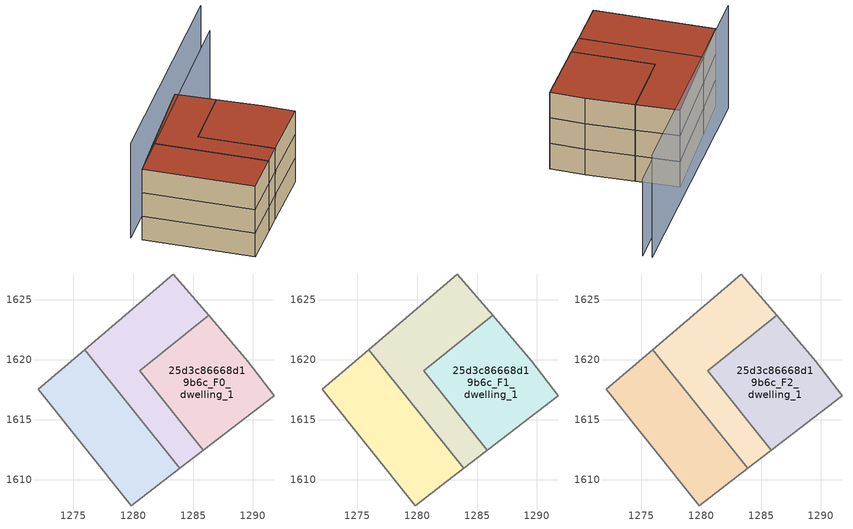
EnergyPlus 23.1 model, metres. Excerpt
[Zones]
25d3c86668d19b6c_F0_dwelling_0
 floor ground (EU_floor_Construction): 1275.94,1620.83 1283.89,1610.92 1279.85,1607.81 1272.06,1617.52 z0
 wall adiabatic (EU_wall_Construction): 1275.94,1620.83 1272.06,1617.52 1279.85,1607.81 1283.89,1610.92 z0:3
 wall to 25d3c86668d19b6c_F0_dwelling_2 (EU_wall_Construction): 1283.89,1610.92 1275.94,1620.83 z0:3
25d3c86668d19b6c_F0_dwelling_1
 floor ground (EU_floor_Construction): 1289.57,1619.89 1291.76,1616.99 1285.87,1612.45 1280.54,1619.09 1286.29,1623.7 z0
 wall adiabatic (EU_wall_Construction): 1285.87,1612.45 1291.76,1616.99 1289.57,1619.89 1286.29,1623.7 z0:3
 wall to 25d3c86668d19b6c_F0_dwelling_2 (EU_wall_Construction): 1286.29,1623.7 1280.54,1619.09 1285.87,1612.45 z0:3
25d3c86668d19b6c_F0_dwelling_2
 floor ground (EU_floor_Construction): 1283.34,1627.14 1286.29,1623.7 1280.54,1619.09 1285.87,1612.45 1283.89,1610.92 1275.94,1620.83 z0
 wall adiabatic (EU_wall_Construction): 1283.89,1610.92 1285.87,1612.45 / 1286.29,1623.7 1283.34,1627.14 1275.94,1620.83 z0:3
25d3c86668d19b6c_F1_dwelling_0
 floor to 25d3c86668d19b6c_F0_dwelling_0 (EU_floor_Construction): 1275.94,1620.83 1283.89,1610.92 1279.85,1607.81 1272.06,1617.52 z3
 wall adiabatic (EU_wall_Construction): 1275.94,1620.83 1272.06,1617.52 1279.85,1607.81 1283.89,1610.92 z3:6
 wall to 25d3c86668d19b6c_F1_dwelling_2 (EU_wall_Construction): 1283.89,1610.92 1275.94,1620.83 z3:6
25d3c86668d19b6c_F1_dwelling_1
 floor to 25d3c86668d19b6c_F0_dwelling_1 (EU_floor_Construction): 1289.57,1619.89 1291.76,1616.99 1285.87,1612.45 1280.54,1619.09 1286.29,1623.7 z3
 wall adiabatic (EU_wall_Construction): 1285.87,1612.45 1291.76,1616.99 1289.57,1619.89 1286.29,1623.7 z3:6
 wall to 25d3c86668d19b6c_F1_dwelling_2 (EU_wall_Construction): 1286.29,1623.7 1280.54,1619.09 1285.87,1612.45 z3:6
25d3c86668d19b6c_F1_dwelling_2
 floor to 25d3c86668d19b6c_F0_dwelling_2 (EU_floor_Construction): 1283.34,1627.14 1286.29,1623.7 1280.54,1619.09 1285.87,1612.45 1283.89,1610.92 1275.94,1620.83 z3
 wall adiabatic (EU_wall_Construction): 1283.89,1610.92 1285.87,1612.45 / 1286.29,1623.7 1283.34,1627.14 1275.94,1620.83 z3:6
25d3c86668d19b6c_F2_dwelling_0
 floor to 25d3c86668d19b6c_F1_dwelling_0 (EU_floor_Construction): 1275.94,1620.83 1283.89,1610.92 1279.85,1607.81 1272.06,1617.52 z6
 wall adiabatic (EU_wall_Construction): 1275.94,1620.83 1272.06,1617.52 1279.85,1607.81 1283.89,1610.92 z6:9
 wall to 25d3c86668d19b6c_F2_dwelling_2 (EU_wall_Construction): 1283.89,1610.92 1275.94,1620.83 z6:9
 roof outside (EU_roof_Construction): 1283.89,1610.92 1275.94,1620.83 1272.06,1617.52 1279.85,1607.81 z9
25d3c86668d19b6c_F2_dwelling_1
 floor to 25d3c86668d19b6c_F1_dwelling_1 (EU_floor_Construction): 1289.57,1619.89 1291.76,1616.99 1285.87,1612.45 1280.54,1619.09 1286.29,1623.7 z6
 wall adiabatic (EU_wall_Construction): 1285.87,1612.45 1291.76,1616.99 1289.57,1619.89 1286.29,1623.7 z6:9
 wall to 25d3c86668d19b6c_F2_dwelling_2 (EU_wall_Construction): 1286.29,1623.7 1280.54,1619.09 1285.87,1612.45 z6:9
 roof outside (EU_roof_Construction): 1291.76,1616.99 1289.57,1619.89 1286.29,1623.7 1280.54,1619.09 1285.87,1612.45 z9
25d3c86668d19b6c_F2_dwelling_2
 floor to 25d3c86668d19b6c_F1_dwelling_2 (EU_floor_Construction): 1283.34,1627.14 1286.29,1623.7 1280.54,1619.09 1285.87,1612.45 1283.89,1610.92 1275.94,1620.83 z6
 wall adiabatic (EU_wall_Construction): 1283.89,1610.92 1285.87,1612.45 / 1286.29,1623.7 1283.34,1627.14 1275.94,1620.83 z6:9
 roof outside (EU_roof_Construction): 1285.87,1612.45 1280.54,1619.09 1286.29,1623.7 1283.34,1627.14 1275.94,1620.83 1283.89,1610.92 z9
shading: 1271.37,1618.58 1292.86,1635.51 z0:12; 1293.46,1634.77 1272.06,1617.52 z0:9
[Building]
EU S2 Campaign: North Axis=0; Terrain=City; Solar Distribution=FullExterior
[Site:Location]
Budapest.Ferenc.Liszt.Intl.AP: Latitude=47.437; Longitude=19.256; Time Zone=1; Elevation=185
[SizingPeriod:WeatherFileDays]
AnnualSizingPeriod: Begin Month=1; Begin Day of Month=1; End Month=12; End Day of Month=31; Day of Week for Start Day=Monday; Use Weather File Daylight Saving Period=No; Use Weather File Rain and Snow Indicators=No
[MATERIAL]
EU_InternalMass_Material: Roughness=MediumRough; Thickness=0.1; Conductivity=1; Density=1800; Specific Heat=900; Thermal Absorptance=0.9; Solar Absorptance=0.7; Visible Absorptance=0.7
[MATERIAL:NOMASS] Roughness=MediumRough; Thermal Absorptance=0.9; Solar Absorptance=0.7; Visible Absorptance=0.7
Name | Thermal Resistance
EU_wall_NoMass | 0.832559
EU_roof_NoMass | 1.39638
EU_floor_NoMass | 0.872794
[CONSTRUCTION]
EU_wall_Construction: EU_wall_NoMass
EU_roof_Construction: EU_roof_NoMass
EU_floor_Construction: EU_floor_NoMass
EU_InternalMass_Construction: EU_InternalMass_Material
[ZONE] Type=1; Multiplier=1; Ceiling Height=autocalculate; Floor Area=autocalculate; Part of Total Floor Area=Yes
Name | Volume
25d3c86668d19b6c_F0_dwelling_0; 25d3c86668d19b6c_F1_dwelling_0; 25d3c86668d19b6c_F2_dwelling_0 | 192.42
25d3c86668d19b6c_F0_dwelling_1 | 192.437
25d3c86668d19b6c_F1_dwelling_1; 25d3c86668d19b6c_F2_dwelling_1 | 192.436
25d3c86668d19b6c_F0_dwelling_2 | 192.41
25d3c86668d19b6c_F1_dwelling_2; 25d3c86668d19b6c_F2_dwelling_2 | 192.411
[INTERNALMASS] Construction=EU_InternalMass_Construction
Name | Zone or ZoneList | Surface Area
25d3c86668d19b6c_F0_dwelling_0_EU_InternalMass | 25d3c86668d19b6c_F0_dwelling_0 | 64.143
25d3c86668d19b6c_F0_dwelling_1_EU_InternalMass | 25d3c86668d19b6c_F0_dwelling_1 | 64.1451
25d3c86668d19b6c_F0_dwelling_2_EU_InternalMass | 25d3c86668d19b6c_F0_dwelling_2 | 64.1367
25d3c86668d19b6c_F1_dwelling_0_EU_InternalMass | 25d3c86668d19b6c_F1_dwelling_0 | 64.143
25d3c86668d19b6c_F1_dwelling_1_EU_InternalMass | 25d3c86668d19b6c_F1_dwelling_1 | 64.1451
25d3c86668d19b6c_F1_dwelling_2_EU_InternalMass | 25d3c86668d19b6c_F1_dwelling_2 | 64.1367
25d3c86668d19b6c_F2_dwelling_0_EU_InternalMass | 25d3c86668d19b6c_F2_dwelling_0 | 64.143
25d3c86668d19b6c_F2_dwelling_1_EU_InternalMass | 25d3c86668d19b6c_F2_dwelling_1 | 64.1451
25d3c86668d19b6c_F2_dwelling_2_EU_InternalMass | 25d3c86668d19b6c_F2_dwelling_2 | 64.1367
[OTHEREQUIPMENT] Fuel Type=Electricity; Design Level Calculation Method=Watts/Area; Power per Zone Floor Area=1; Fraction Latent=0; Fraction Radiant=0; Fraction Lost=0; Carbon Dioxide Generation Rate=0; EndUse Subcategory=EU_Step8_InternalGains
Name | Zone or ZoneList or Space or SpaceList | Schedule
EU_Step8_InternalGain_25d3c86668d19b6c_F0_dwelling_0_f000 | 25d3c86668d19b6c_F0_dwelling_0 | EU_Step8_GainSchedule_25d3c86668d19b6c_F0_dwelling_0_f000
EU_Step8_InternalGain_25d3c86668d19b6c_F0_dwelling_1_f000 | 25d3c86668d19b6c_F0_dwelling_1 | EU_Step8_GainSchedule_25d3c86668d19b6c_F0_dwelling_1_f000
EU_Step8_InternalGain_25d3c86668d19b6c_F0_dwelling_2_f000 | 25d3c86668d19b6c_F0_dwelling_2 | EU_Step8_GainSchedule_25d3c86668d19b6c_F0_dwelling_2_f000
EU_Step8_InternalGain_25d3c86668d19b6c_F1_dwelling_0_f000 | 25d3c86668d19b6c_F1_dwelling_0 | EU_Step8_GainSchedule_25d3c86668d19b6c_F1_dwelling_0_f000
EU_Step8_InternalGain_25d3c86668d19b6c_F1_dwelling_1_f000 | 25d3c86668d19b6c_F1_dwelling_1 | EU_Step8_GainSchedule_25d3c86668d19b6c_F1_dwelling_1_f000
EU_Step8_InternalGain_25d3c86668d19b6c_F1_dwelling_2_f000 | 25d3c86668d19b6c_F1_dwelling_2 | EU_Step8_GainSchedule_25d3c86668d19b6c_F1_dwelling_2_f000
EU_Step8_InternalGain_25d3c86668d19b6c_F2_dwelling_0_f000 | 25d3c86668d19b6c_F2_dwelling_0 | EU_Step8_GainSchedule_25d3c86668d19b6c_F2_dwelling_0_f000
EU_Step8_InternalGain_25d3c86668d19b6c_F2_dwelling_1_f000 | 25d3c86668d19b6c_F2_dwelling_1 | EU_Step8_GainSchedule_25d3c86668d19b6c_F2_dwelling_1_f000
EU_Step8_InternalGain_25d3c86668d19b6c_F2_dwelling_2_f000 | 25d3c86668d19b6c_F2_dwelling_2 | EU_Step8_GainSchedule_25d3c86668d19b6c_F2_dwelling_2_f000
[ZONEVENTILATION:DESIGNFLOWRATE] Schedule=EU_AlwaysOn; Design Flow Rate Calculation Method=AirChanges/Hour; Air Changes per Hour=0.475469; Ventilation Type=Natural; Fan Pressure Rise=0; Fan Total Efficiency=1; Constant Term Coefficient=1; Temperature Term Coefficient=0; Velocity Term Coefficient=0; Velocity Squared Term Coefficient=0; Minimum Indoor Temperature=-100; Maximum Indoor Temperature=100; Delta Temperature=-100; Minimum Outdoor Temperature=-100; Maximum Outdoor Temperature=100; Maximum Wind Speed=40
Name | Zone or ZoneList or Space or SpaceList
EU_ConstantAir_25d3c86668d19b6c_F0_dwelling_0 | 25d3c86668d19b6c_F0_dwelling_0
EU_ConstantAir_25d3c86668d19b6c_F0_dwelling_1 | 25d3c86668d19b6c_F0_dwelling_1
EU_ConstantAir_25d3c86668d19b6c_F0_dwelling_2 | 25d3c86668d19b6c_F0_dwelling_2
EU_ConstantAir_25d3c86668d19b6c_F1_dwelling_0 | 25d3c86668d19b6c_F1_dwelling_0
EU_ConstantAir_25d3c86668d19b6c_F1_dwelling_1 | 25d3c86668d19b6c_F1_dwelling_1
EU_ConstantAir_25d3c86668d19b6c_F1_dwelling_2 | 25d3c86668d19b6c_F1_dwelling_2
EU_ConstantAir_25d3c86668d19b6c_F2_dwelling_0 | 25d3c86668d19b6c_F2_dwelling_0
EU_ConstantAir_25d3c86668d19b6c_F2_dwelling_1 | 25d3c86668d19b6c_F2_dwelling_1
EU_ConstantAir_25d3c86668d19b6c_F2_dwelling_2 | 25d3c86668d19b6c_F2_dwelling_2
[HVACTEMPLATE:THERMOSTAT] Constant Heating Setpoint=20; Constant Cooling Setpoint=50
EU_HeatOnly_25d3c86668d19b6c_F0_dwelling_0; EU_HeatOnly_25d3c86668d19b6c_F0_dwelling_1; EU_HeatOnly_25d3c86668d19b6c_F0_dwelling_2; EU_HeatOnly_25d3c86668d19b6c_F1_dwelling_0; EU_HeatOnly_25d3c86668d19b6c_F1_dwelling_1; EU_HeatOnly_25d3c86668d19b6c_F1_dwelling_2; EU_HeatOnly_25d3c86668d19b6c_F2_dwelling_0; EU_HeatOnly_25d3c86668d19b6c_F2_dwelling_1; EU_HeatOnly_25d3c86668d19b6c_F2_dwelling_2
[HVACTEMPLATE:ZONE:IDEALLOADSAIRSYSTEM] System Availability Schedule=EU_AlwaysOn; Maximum Heating Supply Air Temperature=50; Minimum Cooling Supply Air Temperature=13; Maximum Heating Supply Air Humidity Ratio=0.0156; Minimum Cooling Supply Air Humidity Ratio=0.0077; Heating Limit=NoLimit; Cooling Limit=NoLimit; Heating Availability Schedule=EU_AlwaysOn; Cooling Availability Schedule=EU_CoolingOff; Dehumidification Control Type=ConstantSensibleHeatRatio; Cooling Sensible Heat Ratio=0.7; Dehumidification Setpoint=60; Humidification Control Type=None; Humidification Setpoint=30; Outdoor Air Method=None; Outdoor Air Flow Rate per Person=0.00944; Outdoor Air Flow Rate per Zone Floor Area=0; Outdoor Air Flow Rate per Zone=0; Demand Controlled Ventilation Type=None; Outdoor Air Economizer Type=NoEconomizer; Heat Recovery Type=None; Sensible Heat Recovery Effectiveness=0.7; Latent Heat Recovery Effectiveness=0.65
Name | Template Thermostat
25d3c86668d19b6c_F0_dwelling_0 | EU_HeatOnly_25d3c86668d19b6c_F0_dwelling_0
25d3c86668d19b6c_F0_dwelling_1 | EU_HeatOnly_25d3c86668d19b6c_F0_dwelling_1
25d3c86668d19b6c_F0_dwelling_2 | EU_HeatOnly_25d3c86668d19b6c_F0_dwelling_2
25d3c86668d19b6c_F1_dwelling_0 | EU_HeatOnly_25d3c86668d19b6c_F1_dwelling_0
25d3c86668d19b6c_F1_dwelling_1 | EU_HeatOnly_25d3c86668d19b6c_F1_dwelling_1
25d3c86668d19b6c_F1_dwelling_2 | EU_HeatOnly_25d3c86668d19b6c_F1_dwelling_2
25d3c86668d19b6c_F2_dwelling_0 | EU_HeatOnly_25d3c86668d19b6c_F2_dwelling_0
25d3c86668d19b6c_F2_dwelling_1 | EU_HeatOnly_25d3c86668d19b6c_F2_dwelling_1
25d3c86668d19b6c_F2_dwelling_2 | EU_HeatOnly_25d3c86668d19b6c_F2_dwelling_2
[SIZING:ZONE] Zone Cooling Design Supply Air Temperature Input Method=SupplyAirTemperature; Zone Cooling Design Supply Air Temperature=13; Zone Heating Design Supply Air Temperature Input Method=SupplyAirTemperature; Zone Heating Design Supply Air Temperature=50; Zone Cooling Design Supply Air Humidity Ratio=0.008; Zone Heating Design Supply Air Humidity Ratio=0.008; Cooling Design Air Flow Method=DesignDay; Cooling Design Air Flow Rate=0; Cooling Minimum Air Flow per Zone Floor Area=0.000762; Cooling Minimum Air Flow=0; Cooling Minimum Air Flow Fraction=0.2; Heating Design Air Flow Method=DesignDay; Heating Design Air Flow Rate=0; Heating Maximum Air Flow per Zone Floor Area=0.002032; Heating Maximum Air Flow=0.141576; Heating Maximum Air Flow Fraction=0.3; Account for Dedicated Outdoor Air System=No; Dedicated Outdoor Air System Control Strategy=NeutralSupplyAir; Dedicated Outdoor Air Low Setpoint Temperature for Design=autosize; Dedicated Outdoor Air High Setpoint Temperature for Design=autosize; Zone Load Sizing Method=Sensible Load Only No Latent Load; Zone Latent Cooling Design Supply Air Humidity Ratio Input Method=HumidityRatioDifference; Zone Cooling Design Supply Air Humidity Ratio Difference=0.005; Zone Latent Heating Design Supply Air Humidity Ratio Input Method=HumidityRatioDifference; Zone Humidification Design Supply Air Humidity Ratio Difference=0.005
25d3c86668d19b6c_F0_dwelling_0; 25d3c86668d19b6c_F0_dwelling_1; 25d3c86668d19b6c_F0_dwelling_2; 25d3c86668d19b6c_F1_dwelling_0; 25d3c86668d19b6c_F1_dwelling_1; 25d3c86668d19b6c_F1_dwelling_2; 25d3c86668d19b6c_F2_dwelling_0; 25d3c86668d19b6c_F2_dwelling_1; 25d3c86668d19b6c_F2_dwelling_2
[SCHEDULE:CONSTANT]
Name | Hourly Value
EU_AlwaysOn | 1
EU_CoolingOff | 0
[SCHEDULE:FILE] Column Number=1; Rows to Skip at Top=0; Number of Hours of Data=8760; Column Separator=Comma; Interpolate to Timestep=No; Minutes per Item=60; Adjust Schedule for Daylight Savings=Yes
Name | File
EU_Step8_GainSchedule_25d3c86668d19b6c_F0_dwelling_0_f000 | ../../schedules/25d3c86668d19b6c/25d3c86668d19b6c_F0_dwelling_0_f000_gain.csv
EU_Step8_GainSchedule_25d3c86668d19b6c_F0_dwelling_1_f000 | ../../schedules/25d3c86668d19b6c/25d3c86668d19b6c_F0_dwelling_1_f000_gain.csv
EU_Step8_GainSchedule_25d3c86668d19b6c_F0_dwelling_2_f000 | ../../schedules/25d3c86668d19b6c/25d3c86668d19b6c_F0_dwelling_2_f000_gain.csv
EU_Step8_GainSchedule_25d3c86668d19b6c_F1_dwelling_0_f000 | ../../schedules/25d3c86668d19b6c/25d3c86668d19b6c_F1_dwelling_0_f000_gain.csv
EU_Step8_GainSchedule_25d3c86668d19b6c_F1_dwelling_1_f000 | ../../schedules/25d3c86668d19b6c/25d3c86668d19b6c_F1_dwelling_1_f000_gain.csv
EU_Step8_GainSchedule_25d3c86668d19b6c_F1_dwelling_2_f000 | ../../schedules/25d3c86668d19b6c/25d3c86668d19b6c_F1_dwelling_2_f000_gain.csv
EU_Step8_GainSchedule_25d3c86668d19b6c_F2_dwelling_0_f000 | ../../schedules/25d3c86668d19b6c/25d3c86668d19b6c_F2_dwelling_0_f000_gain.csv
EU_Step8_GainSchedule_25d3c86668d19b6c_F2_dwelling_1_f000 | ../../schedules/25d3c86668d19b6c/25d3c86668d19b6c_F2_dwelling_1_f000_gain.csv
EU_Step8_GainSchedule_25d3c86668d19b6c_F2_dwelling_2_f000 | ../../schedules/25d3c86668d19b6c/25d3c86668d19b6c_F2_dwelling_2_f000_gain.csv
